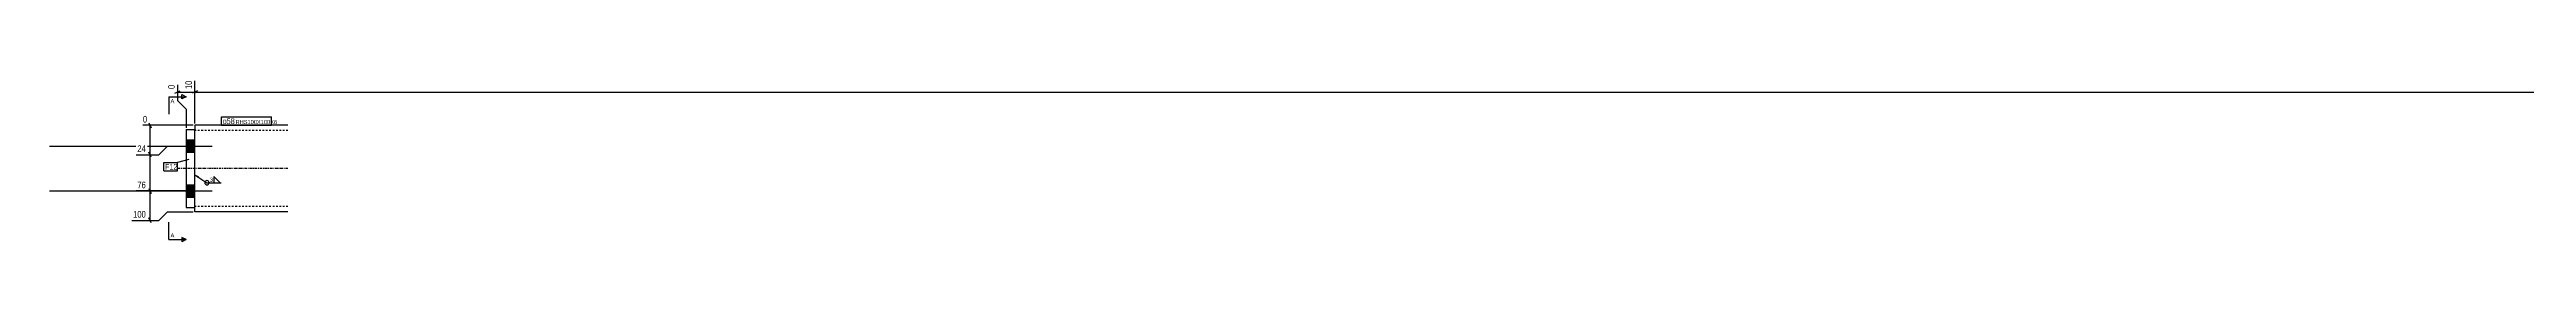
# Model space of a CAD drawing. Header units: millimetres. Extents: x 25 to 31229, y 2 to 1022.
# Drawn here: x 25516 to 28372, y 5 to 193 of the extents above; entities that cross this region are included whole.
import ezdxf

# ---------------------------------------------------------------- set-up
doc = ezdxf.new("R2010")
doc.units = ezdxf.units.MM
doc.linetypes.add('DXK_LINE_DOT2', pattern=[3.9198, 1.9599, -1.9599])
doc.linetypes.add('DXK_LINE_DOT3', pattern=[5.9187, 2.979, -0.9799, 0.9799, -0.9799])
for name, color, linetype in [('MÅLSÆTNING', 7, 'Continuous'), ('STÅL', 7, 'Continuous'), ('TEKST', 7, 'Continuous')]:
    doc.layers.add(name, color=color, linetype=linetype)
doc.styles.add('Arial', font='ARIAL.TTF', dxfattribs={"height": 0.2})
doc.styles.add('Arial Narrow', font='ARIALN.TTF', dxfattribs={"height": 0.2})

msp = doc.modelspace()

# ---------------------------------------------------------------- hatches: boundary and pattern name
at = {"layer": 'STÅL', "linetype": 'Continuous'}
for points in [[(25683.6, 108.5), (25683.6, 122.5), (25673.6, 122.5), (25673.6, 108.5)], [(25683.6, 108.5), (25683.6, 122.5), (25673.6, 122.5), (25673.6, 108.5)], [(25683.6, 56.5), (25683.6, 70.5), (25673.6, 70.5), (25673.6, 56.5)], [(25683.6, 56.5), (25683.6, 70.5), (25673.6, 70.5), (25673.6, 56.5)]]:
    msp.add_hatch(color=96, dxfattribs=at).paths.add_polyline_path(points)

# ---------------------------------------------------------------- linework, layer by layer
at = {"layer": 'MÅLSÆTNING', "color": 7, "linetype": 'Continuous'}
for p, q in [((25660.6, 176.8), (25666.6, 179.2)), ((25663.6, 186.3), (25663.6, 168)), ((25663.6, 178), (25683.6, 178)), ((25686.6, 179.2), (25680.6, 176.8)), ((25686.6, 179.2), (25680.6, 176.8)), ((25683.6, 141.5), (25683.6, 191.1)), ((25683.6, 141.5), (25683.6, 191.1)), ((25683.6, 178), (31113.6, 178)), ((25663.6, 168), (25673.6, 158)), ((25673.6, 158), (25673.6, 136.5)), ((25681.6, 139.5), (25623.8, 139.5)), ((25630.8, 142.5), (25633.2, 136.5)), ((25632, 105.5), (25632, 139.5)), ((25642, 105.5), (25652, 115.5)), ((25642, 105.5), (25652, 115.5)), ((25652, 115.5), (25681.6, 115.5)), ((25652, 115.5), (25681.6, 115.5)), ((25616, 105.5), (25642, 105.5)), ((25616, 105.5), (25642, 105.5)), ((25633.2, 102.5), (25630.8, 108.5)), ((25633.2, 102.5), (25630.8, 108.5)), ((25632, 63.5), (25632, 105.5)), ((25681.6, 63.5), (25616, 63.5)), ((25681.6, 63.5), (25616, 63.5)), ((25630.8, 66.5), (25633.2, 60.5)), ((25630.8, 66.5), (25633.2, 60.5)), ((25632, 29.5), (25632, 63.5)), ((25611.1, 29.5), (25642, 29.5)), ((25633.2, 26.5), (25630.8, 32.5)), ((25642, 29.5), (25652, 39.5)), ((25652, 39.5), (25681.6, 39.5))]:
    msp.add_line(p, q, dxfattribs=at)
at = {"layer": 'STÅL', "color": 96, "linetype": 'Continuous'}
for p, q in [((25516.1, 115.5), (25703.6, 115.5)), ((25516.1, 115.5), (25703.6, 115.5)), ((25673.6, 122.5), (25683.6, 122.5)), ((25673.6, 122.5), (25683.6, 122.5)), ((25673.6, 108.5), (25683.6, 108.5)), ((25673.6, 108.5), (25683.6, 108.5)), ((25516.1, 63.5), (25703.6, 63.5)), ((25516.1, 63.5), (25703.6, 63.5)), ((25673.6, 70.5), (25683.6, 70.5)), ((25673.6, 70.5), (25683.6, 70.5)), ((25673.6, 56.5), (25683.6, 56.5)), ((25673.6, 56.5), (25683.6, 56.5))]:
    msp.add_line(p, q, dxfattribs=at)
at = {"layer": 'STÅL', "color": 2, "linetype": 'Continuous'}
for p, q in [((25673.6, 134.5), (25683.6, 134.5)), ((25673.6, 134.5), (25673.6, 44.5)), ((25683.6, 139.5), (25683.6, 134.5)), ((25791.1, 139.5), (25683.6, 139.5)), ((25683.6, 44.5), (25683.6, 134.5)), ((25673.6, 44.5), (25683.6, 44.5)), ((25683.6, 40.4), (25683.6, 44.5)), ((25683.6, 39.5), (25683.6, 40.4)), ((25791.1, 39.5), (25683.6, 39.5))]:
    msp.add_line(p, q, dxfattribs=at)
at = {"layer": 'STÅL', "color": 7, "linetype": 'DXK_LINE_DOT2'}
for p, q in [((25683.6, 46), (25683.6, 134.5)), ((25791.1, 133.5), (25683.6, 133.5)), ((25683.6, 45.5), (25683.6, 46)), ((25791.1, 45.5), (25683.6, 45.5)), ((25683.6, 43), (25683.6, 45.5))]:
    msp.add_line(p, q, dxfattribs=at)
at = {"layer": 'STÅL', "color": 7, "linetype": 'DXK_LINE_DOT3'}
msp.add_line((25791.1, 89.5), (25663.6, 89.5), dxfattribs=at)

# ---------------------------------------------------------------- wipeouts: each hides what was drawn before it
at = {"color": 0, "linetype": 'Continuous'}
msp.add_wipeout([(25660.1, 9.8), (25660.1, 14.8), (25655.6, 14.8), (25655.6, 9.8)], dxfattribs=at).dxf.layer = 'TEKST'

# ---------------------------------------------------------------- next in the draw order: hatches: boundary and pattern name
at = {"layer": 'TEKST', "linetype": 'Continuous'}
msp.add_hatch(color=30, dxfattribs=at).paths.add_polyline_path([(25668.6, 7.3), (25668.6, 9.8), (25673.6, 7.3)])

# ---------------------------------------------------------------- next in the draw order: linework, layer by layer
at = {"layer": 'TEKST', "color": 7, "linetype": 'Continuous'}
for q in [(25653.6, 27.3), (25673.6, 7.3)]:
    msp.add_line((25653.6, 7.3), q, dxfattribs=at)
at = {"layer": 'TEKST', "color": 30, "linetype": 'Continuous'}
for p, q in [((25673.6, 7.3), (25668.6, 9.8)), ((25668.6, 9.8), (25668.6, 4.8)), ((25673.6, 7.3), (25668.6, 4.8))]:
    msp.add_line(p, q, dxfattribs=at)

# ---------------------------------------------------------------- next in the draw order: texts
at = {"layer": 'TEKST', "color": 3, "linetype": 'Continuous', "style": 'Arial'}
msp.add_text('A', height=4.78, dxfattribs=at).set_placement((25655.6, 9.8))

# ---------------------------------------------------------------- next in the draw order: wipeouts: each hides what was drawn before it
at = {"color": 0, "linetype": 'Continuous'}
for points in [[(25682, 192.7), (25670.8, 192.7), (25670.8, 179.8), (25682, 179.8)], [(25630.2, 141.1), (25630.2, 152.3), (25622.2, 152.3), (25622.2, 141.1)], [(25628.8, 107.1), (25628.8, 118.3), (25615.8, 118.3), (25615.8, 107.1)], [(25628.8, 65.1), (25628.8, 76.3), (25615.8, 76.3), (25615.8, 65.1)], [(25628.8, 31.1), (25628.8, 42.3), (25610.9, 42.3), (25610.9, 31.1)]]:
    msp.add_wipeout(points, dxfattribs=at).dxf.layer = 'MÅLSÆTNING'
at = {"color": 0}
for points in [[(25728.5, 140.9), (25728.5, 147.9), (25715.8, 147.9), (25715.8, 140.9)], [(25662.4, 88.1), (25662.4, 95.1), (25649.2, 95.1), (25649.2, 88.1)], [(25704.6, 73.7), (25704.6, 79.5), (25700.7, 79.5), (25700.7, 73.7)]]:
    msp.add_wipeout(points, dxfattribs=at).dxf.layer = 'TEKST'

# ---------------------------------------------------------------- next in the draw order: hatches: boundary and pattern name
at = {"layer": 'TEKST', "linetype": 'Continuous'}
msp.add_hatch(color=3, dxfattribs=at).paths.add_polyline_path([(25687.1, 78.5), (25683.6, 82.3), (25688.5, 80.6)])

# ---------------------------------------------------------------- next in the draw order: linework, layer by layer
at = {"layer": 'TEKST', "color": 3, "linetype": 'Continuous'}
for p, q in [((25683.6, 82.3), (25697.6, 73.1)), ((25697.6, 73.1), (25714.2, 73.1)), ((25712.8, 73.1), (25705.6, 80.2)), ((25705.6, 80.2), (25705.6, 73.1)), ((25705.6, 73.1), (25712.8, 73.1))]:
    msp.add_line(p, q, dxfattribs=at)
for start, end in [(90, 270), (270, 90)]:
    msp.add_arc((25697.6, 73.1), 2.5, start, end, dxfattribs=at)

# ---------------------------------------------------------------- next in the draw order: texts
at = {"layer": 'MÅLSÆTNING', "color": 3, "linetype": 'Continuous', "style": 'Arial Narrow'}
for s, p in [('0', (25623.8, 142.7)), ('24', (25617.4, 108.7)), ('76', (25617.4, 66.7)), ('100', (25612.5, 32.7))]:
    msp.add_text(s, height=7.64, dxfattribs=at).set_placement(p)
at = {"layer": 'TEKST', "color": 3, "style": 'Arial Narrow'}
msp.add_text('3', height=4.77, dxfattribs=at).set_placement((25701.1, 74.1))

# ---------------------------------------------------------------- next in the draw order: wipeouts: each hides what was drawn before it
at = {"color": 0, "linetype": 'Continuous'}
msp.add_wipeout([(25662, 187.9), (25650.8, 187.9), (25650.8, 179.8), (25662, 179.8)], dxfattribs=at).dxf.layer = 'MÅLSÆTNING'
at = {"color": 0}
for points in [[(25728.5, 140.9), (25728.5, 147.9), (25715.8, 147.9), (25715.8, 140.9)], [(25662.4, 88.1), (25662.4, 95.1), (25649.2, 95.1), (25649.2, 88.1)]]:
    msp.add_wipeout(points, dxfattribs=at).dxf.layer = 'TEKST'

# ---------------------------------------------------------------- next in the draw order: linework, layer by layer
at = {"layer": 'TEKST', "color": 7, "linetype": 'Continuous'}
for p, q in [((25714.6, 139.7), (25714.6, 149.1)), ((25648, 96.3), (25663.6, 96.3)), ((25648, 86.9), (25648, 96.3)), ((25648, 86.9), (25663.6, 86.9)), ((25676.6, 100.1), (25663.6, 96.3)), ((25663.6, 86.9), (25663.6, 96.3))]:
    msp.add_line(p, q, dxfattribs=at)

# ---------------------------------------------------------------- next in the draw order: texts
at = {"layer": 'MÅLSÆTNING', "color": 3, "linetype": 'Continuous', "style": 'Arial Narrow'}
for s, p in [('0', (25660.4, 181.4)), ('10', (25680.4, 181.4))]:
    msp.add_text(s, height=7.64, rotation=90.0002, dxfattribs=at).set_placement(p)
at = {"layer": 'TEKST', "color": 3, "style": 'Arial Narrow'}
msp.add_text('F12', height=6.68, dxfattribs=at).set_placement((25649.2, 88.1))

# ---------------------------------------------------------------- next in the draw order: wipeouts: each hides what was drawn before it
at = {"color": 0}
msp.add_wipeout([(25770.8, 140.9), (25770.8, 145.9), (25730.6, 145.9), (25730.6, 140.9)], dxfattribs=at).dxf.layer = 'TEKST'

# ---------------------------------------------------------------- next in the draw order: wipeouts: each hides what was drawn before it
at = {"color": 0, "linetype": 'Continuous'}
msp.add_wipeout([(25660.1, 165), (25660.1, 170), (25655.6, 170), (25655.6, 165)], dxfattribs=at).dxf.layer = 'TEKST'
at = {"color": 0}
msp.add_wipeout([(25770.8, 140.9), (25770.8, 145.9), (25730.6, 145.9), (25730.6, 140.9)], dxfattribs=at).dxf.layer = 'TEKST'

# ---------------------------------------------------------------- next in the draw order: hatches: boundary and pattern name
at = {"layer": 'TEKST', "linetype": 'Continuous'}
msp.add_hatch(color=30, dxfattribs=at).paths.add_polyline_path([(25668.6, 170), (25668.6, 172.5), (25673.6, 172.5)])

# ---------------------------------------------------------------- next in the draw order: linework, layer by layer
at = {"layer": 'TEKST', "color": 7, "linetype": 'Continuous'}
for p, q in [((25653.6, 172.5), (25653.6, 152.5)), ((25653.6, 172.5), (25673.6, 172.5)), ((25714.6, 149.1), (25772, 149.1)), ((25772, 139.7), (25772, 149.1)), ((25714.6, 139.7), (25772, 139.7))]:
    msp.add_line(p, q, dxfattribs=at)
at = {"layer": 'TEKST', "color": 30, "linetype": 'Continuous'}
for p, q in [((25668.6, 170), (25668.6, 175)), ((25668.6, 175), (25673.6, 172.5)), ((25673.6, 172.5), (25668.6, 170))]:
    msp.add_line(p, q, dxfattribs=at)

# ---------------------------------------------------------------- next in the draw order: texts
at = {"layer": 'TEKST', "color": 3, "linetype": 'Continuous', "style": 'Arial'}
msp.add_text('A', height=4.78, dxfattribs=at).set_placement((25655.6, 165))
at = {"layer": 'TEKST', "color": 3, "style": 'Arial Narrow'}
for s, height, p in [('p58', 6.68, (25715.8, 140.9)), ('RHS100X100X6', 4.772, (25730.6, 140.9))]:
    msp.add_text(s, height=height, dxfattribs=at).set_placement(p)

doc.saveas('drawing.dxf')
